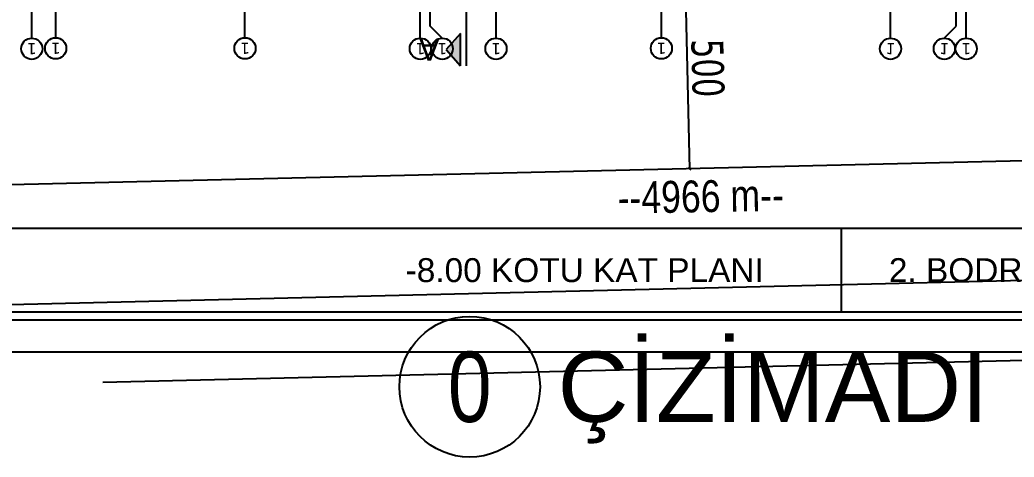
# Model space of a CAD drawing. Header units: millimetres. Extents: x 43168.9 to 43194.6, y -25545.1 to -25543.4.
# Drawn here: x 43169.1679 to 43169.6669, y -25545.0228 to -25544.8035 of the extents above; entities that cross this region are included whole.
import ezdxf
from ezdxf.enums import TextEntityAlignment as Align

# ---------------------------------------------------------------- set-up
doc = ezdxf.new("R2010")
doc.units = ezdxf.units.MM
doc.header["$LTSCALE"] = 200
doc.linetypes.add('DASHDOT', pattern=[1, 0.5, -0.25, 0, -0.25])
doc.linetypes.add('DASHDOT2', pattern=[0.5, 0.25, -0.125, 0, -0.125])
for name, color, linetype in [('aks_sgh', 5, 'DASHDOT2'), ('arsasiniri_sgh', 10, 'Continuous'), ('gor-2_sgh', 161, 'Continuous'), ('olcu-uyg_sgh', 193, 'Continuous'), ('pafta_sgh', 11, 'Continuous'), ('yapi-yaklasma_sgh', 41, 'DASHDOT'), ('yazi-mahal_sgh', 12, 'Continuous')]:
    doc.layers.add(name, color=color, linetype=linetype)
doc.styles.add('antet', font='arial.ttf')
doc.styles.add('ARIAL', font='arial.ttf')
doc.styles.add('dim', font='VERDANA.TTF', dxfattribs={"width": 0.7})
doc.styles.add('text1', font='VERDANA.TTF')
doc.styles.add('text2', font='arial.ttf')

msp = doc.modelspace()

# ---------------------------------------------------------------- hatches: boundary and pattern name
msp.add_hatch(color=256).paths.add_polyline_path([(43169.38908, -25544.82649), (43169.38908, -25544.81025), (43169.3818, -25544.81837)])

# ---------------------------------------------------------------- linework, layer by layer
at = {"linetype": 'DASHDOT'}
msp.add_line((43169.39188, -25544.61379), (43169.39188, -25544.82649), dxfattribs=at)
for p, q in [((43169.17388, -25544.8126), (43169.17388, -25544.78992)), ((43169.18588, -25544.81238), (43169.18588, -25544.7897)), ((43169.28088, -25544.81238), (43169.28088, -25544.7897)), ((43169.36888, -25544.8126), (43169.36888, -25544.78992)), ((43169.40688, -25544.8126), (43169.40688, -25544.78992)), ((43169.48988, -25544.81238), (43169.48988, -25544.7897)), ((43169.60488, -25544.8126), (43169.60488, -25544.78992)), ((43169.64288, -25544.8126), (43169.64288, -25544.78992)), ((43169.38908, -25544.81025), (43169.3818, -25544.81837)), ((43169.38908, -25544.82649), (43169.38908, -25544.81025)), ((43169.37988, -25544.8126), (43169.37988, -25544.8126)), ((43169.63188, -25544.8126), (43169.63188, -25544.8126)), ((43169.3818, -25544.81837), (43169.38908, -25544.82649))]:
    msp.add_line(p, q)
at = {"color": 0, "linetype": 'ByBlock', "lineweight": -2}
msp.add_line((43169.50338, -25544.87751), (43169.50461, -25544.87868), dxfattribs=at)
at = {"linetype": 'Continuous'}
for centre in [(43169.17388, -25544.81792), (43169.18588, -25544.8177), (43169.28088, -25544.8177), (43169.36888, -25544.81792), (43169.37988, -25544.81792), (43169.40688, -25544.81792), (43169.48988, -25544.8177), (43169.60488, -25544.81792), (43169.63188, -25544.81792), (43169.64288, -25544.81792)]:
    msp.add_circle(centre, 0.00532, dxfattribs=at)
msp.add_circle((43169.39368, -25544.98753), 0.03528)
at = {"layer": 'aks_sgh'}
for p, q in [((43169.37388, -25544.8066), (43169.37388, -25544.78992)), ((43169.63788, -25544.8066), (43169.63788, -25544.78992)), ((43169.37988, -25544.8126), (43169.37388, -25544.8066)), ((43169.63188, -25544.8126), (43169.63788, -25544.8066))]:
    msp.add_line(p, q, dxfattribs=at)
at = {"layer": 'arsasiniri_sgh', "color": 14}
msp.add_line((43169.99697, -25544.86636), (43169.004, -25544.89), dxfattribs=at)
at = {"layer": 'gor-2_sgh'}
msp.add_line((43168.98613, -25544.95044), (43170.07588, -25544.9245), dxfattribs=at)
at = {"layer": 'olcu-uyg_sgh'}
for p, q in [((43169.50161, -25544.77787), (43169.504, -25544.87835)), ((43169.50399, -25544.8781), (43169.50499, -25544.87807))]:
    msp.add_line(p, q, dxfattribs=at)
at = {"layer": 'pafta_sgh'}
for p, q in [((43168.93588, -25544.908), (43170.07588, -25544.908)), ((43169.58006, -25544.908), (43169.58006, -25544.95)), ((43168.93588, -25544.95), (43170.07588, -25544.95)), ((43168.93188, -25544.954), (43170.07988, -25544.954)), ((43168.91588, -25544.97), (43170.09588, -25544.97))]:
    msp.add_line(p, q, dxfattribs=at)
at = {"layer": 'yapi-yaklasma_sgh', "color": 40}
msp.add_line((43169.20957, -25544.98513), (43169.88437, -25544.96907), dxfattribs=at)

# ---------------------------------------------------------------- texts
at = {"linetype": 'Continuous', "style": 'text1'}
for tag, text, height, p in [('1', '', 0.0056, (43169.17388, -25544.81792)), ('1', '', 0.0056, (43169.18588, -25544.8177)), ('1', '', 0.0056, (43169.28088, -25544.8177)), ('1', '', 0.0056, (43169.36888, -25544.81792)), ('A', 'A', 0.0112, (43169.3734, -25544.81837)), ('1', '', 0.0056, (43169.37988, -25544.81792)), ('1', '', 0.0056, (43169.40688, -25544.81792)), ('1', '', 0.0056, (43169.48988, -25544.8177)), ('1', '', 0.0056, (43169.64288, -25544.81792))]:
    msp.add_attdef(tag, text=text, height=height, rotation=180, dxfattribs=at).set_placement(p, align=Align.MIDDLE)
at = {"linetype": 'Continuous', "style": 'text1', "text_generation_flag": 4}
for p in [(43169.60488, -25544.81792), (43169.63188, -25544.81792)]:
    msp.add_attdef('1', text='', height=0.0056, dxfattribs=at).set_placement(p, align=Align.MIDDLE)
at = {"style": 'ARIAL'}
msp.add_attdef('ÇİZİMADI', text='ÇİZİM ADI', height=0.03528, rotation=0.009, dxfattribs=at).set_placement((43169.43778, -25544.98752), align=Align.MIDDLE_LEFT)
at = {"style": 'ARIAL', "width": 0.8}
msp.add_attdef('0', text='00', height=0.03528, rotation=0.009, dxfattribs=at).set_placement((43169.39368, -25544.98753), align=Align.MIDDLE)
at = {"layer": 'olcu-uyg_sgh', "color": 2, "style": 'dim', "width": 0.7}
msp.add_text('500', height=0.016, rotation=271.3638, dxfattribs=at).set_placement((43169.50494, -25544.81317))
at = {"layer": 'pafta_sgh', "style": 'antet'}
for s, p in [('-8.00 KOTU KAT PLANI', (43169.36151, -25544.935)), ('2. BODRUM KAT PLANI', (43169.60406, -25544.935))]:
    msp.add_text(s, height=0.012, dxfattribs=at).set_placement(p)
at = {"layer": 'yazi-mahal_sgh', "style": 'text2', "width": 0.8}
msp.add_text('--4966 m--', height=0.016, rotation=1.0003, dxfattribs=at).set_placement((43169.46802, -25544.90069))

doc.saveas('drawing.dxf')
